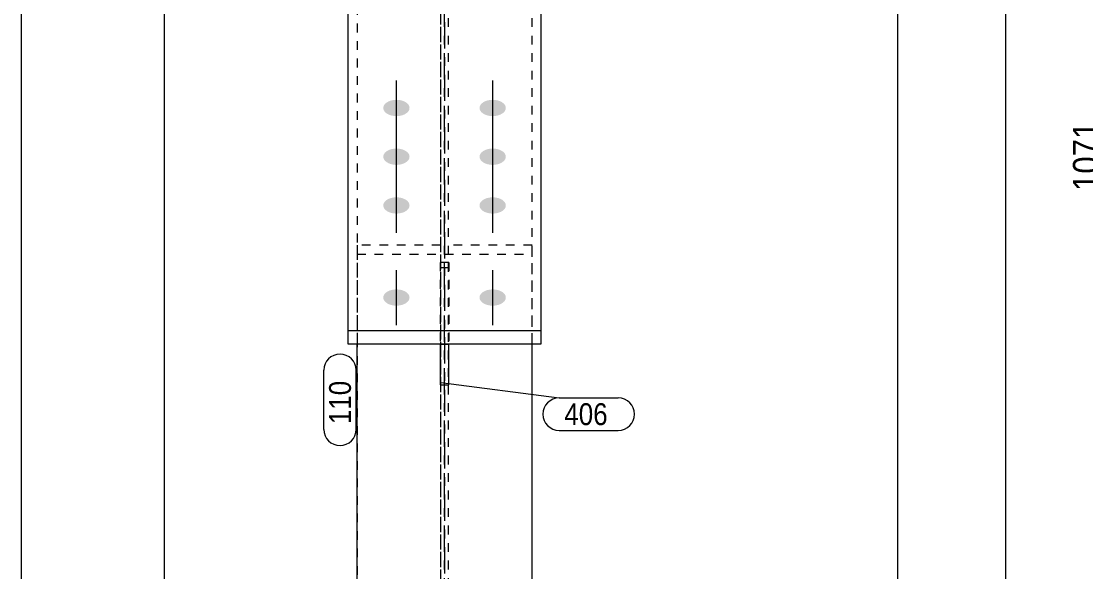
# Model space of a CAD drawing. Header units: millimetres. Extents: x 2 to 579, y 1 to 825.
# Drawn here: x 5 to 126.6, y 595.5 to 658.4 of the extents above; entities that cross this region are included whole.
import ezdxf

# ---------------------------------------------------------------- set-up
doc = ezdxf.new("R2010")
doc.units = ezdxf.units.MM
for name, pattern in [('XKITLINE00', [0]), ('XKITLINE01', [4, 1, -1, 1, -1]), ('XKITLINE03', [6, 3, -1, 1, -1])]:
    doc.linetypes.add(name, pattern=pattern)
for name, color, linetype, lineweight in [('Bolt', 3, 'Continuous', 0), ('Dimensions', 7, 'Continuous', 0), ('DrawingSheet', 5, 'Continuous', 0), ('Part', 2, 'Continuous', 0), ('PartMark', 7, 'Continuous', 0)]:
    doc.layers.add(name, color=color, linetype=linetype, lineweight=lineweight)
doc.styles.add('ARIAL', font='ARIAL.TTF')

# ---------------------------------------------------------------- blocks, each defined once
blk = doc.blocks.new('*A48')
at = {"layer": 'Bolt'}
for points in [[(47.83, 647.58), (47.79, 647.58), (47.75, 647.58), (47.72, 647.59), (47.68, 647.59), (47.64, 647.59), (47.61, 647.6), (47.57, 647.6), (47.54, 647.6), (47.5, 647.61), (47.46, 647.62), (47.43, 647.62), (47.39, 647.63), (47.36, 647.64), (47.33, 647.64), (47.29, 647.65), (47.26, 647.66), (47.22, 647.67), (47.19, 647.68), (47.16, 647.69), (47.13, 647.7), (47.09, 647.71), (47.06, 647.73), (47.03, 647.74), (47, 647.75), (46.97, 647.76), (46.94, 647.78), (46.91, 647.79), (46.89, 647.81), (46.86, 647.82), (46.83, 647.84), (46.8, 647.85), (46.78, 647.87), (46.75, 647.89), (46.73, 647.9), (46.71, 647.92), (46.68, 647.94), (46.66, 647.96), (46.64, 647.98), (46.62, 647.99), (46.6, 648.01), (46.58, 648.03), (46.56, 648.05), (46.54, 648.07), (46.53, 648.09), (46.51, 648.11), (46.49, 648.13), (46.48, 648.16), (46.47, 648.18), (46.45, 648.2), (46.44, 648.22), (46.43, 648.24), (46.42, 648.26), (46.41, 648.29), (46.4, 648.31), (46.39, 648.33), (46.39, 648.35), (46.38, 648.37), (46.38, 648.4), (46.37, 648.42), (46.37, 648.44), (46.37, 648.47), (46.37, 648.49), (46.37, 648.51), (46.37, 648.53), (46.37, 648.56), (46.37, 648.58), (46.37, 648.6), (46.38, 648.62), (46.38, 648.65), (46.39, 648.67), (46.39, 648.69), (46.4, 648.71), (46.41, 648.74), (46.42, 648.76), (46.43, 648.78), (46.44, 648.8), (46.45, 648.82), (46.47, 648.85), (46.48, 648.87), (46.49, 648.89), (46.51, 648.91), (46.53, 648.93), (46.54, 648.95), (46.56, 648.97), (46.58, 648.99), (46.6, 649.01), (46.62, 649.03), (46.64, 649.05), (46.66, 649.06), (46.68, 649.08), (46.71, 649.1), (46.73, 649.12), (46.75, 649.13), (46.78, 649.15), (46.8, 649.17), (46.83, 649.18), (46.86, 649.2), (46.89, 649.21), (46.91, 649.23), (46.94, 649.24), (46.97, 649.26), (47, 649.27), (47.03, 649.28), (47.06, 649.3), (47.09, 649.31), (47.13, 649.32), (47.16, 649.33), (47.19, 649.34), (47.22, 649.35), (47.26, 649.36), (47.29, 649.37), (47.33, 649.38), (47.36, 649.39), (47.39, 649.39), (47.43, 649.4), (47.46, 649.41), (47.5, 649.41), (47.54, 649.42), (47.57, 649.42), (47.61, 649.43), (47.64, 649.43), (47.68, 649.43), (47.72, 649.43), (47.75, 649.44), (47.79, 649.44), (47.83, 649.44), (47.87, 649.44), (47.9, 649.44), (47.94, 649.44), (47.98, 649.44), (48.01, 649.43), (48.05, 649.43), (48.09, 649.43), (48.12, 649.43), (48.16, 649.42), (48.19, 649.42), (48.23, 649.41), (48.27, 649.41), (48.3, 649.4), (48.34, 649.39), (48.37, 649.39), (48.4, 649.38), (48.44, 649.37), (48.47, 649.36), (48.51, 649.35), (48.54, 649.34), (48.57, 649.33), (48.6, 649.32), (48.64, 649.31), (48.67, 649.3), (48.7, 649.28), (48.73, 649.27), (48.76, 649.26), (48.79, 649.24), (48.82, 649.23), (48.84, 649.21), (48.87, 649.2), (48.9, 649.18), (48.93, 649.17), (48.95, 649.15), (48.98, 649.13), (49, 649.12), (49.02, 649.1), (49.05, 649.08), (49.07, 649.06), (49.09, 649.05), (49.11, 649.03), (49.13, 649.01), (49.15, 648.99), (49.17, 648.97), (49.19, 648.95), (49.2, 648.93), (49.22, 648.91), (49.24, 648.89), (49.25, 648.87), (49.26, 648.85), (49.28, 648.82), (49.29, 648.8), (49.3, 648.78), (49.31, 648.76), (49.32, 648.74), (49.33, 648.71), (49.34, 648.69), (49.34, 648.67), (49.35, 648.65), (49.35, 648.62), (49.36, 648.6), (49.36, 648.58), (49.36, 648.56), (49.36, 648.53), (49.37, 648.51), (49.36, 648.49), (49.36, 648.47), (49.36, 648.44), (49.36, 648.42), (49.35, 648.4), (49.35, 648.37), (49.34, 648.35), (49.34, 648.33), (49.33, 648.31), (49.32, 648.29), (49.31, 648.26), (49.3, 648.24), (49.29, 648.22), (49.28, 648.2), (49.26, 648.18), (49.25, 648.16), (49.24, 648.13), (49.22, 648.11), (49.2, 648.09), (49.19, 648.07), (49.17, 648.05), (49.15, 648.03), (49.13, 648.01), (49.11, 647.99), (49.09, 647.98), (49.07, 647.96), (49.05, 647.94), (49.02, 647.92), (49, 647.9), (48.98, 647.89), (48.95, 647.87), (48.93, 647.85), (48.9, 647.84), (48.87, 647.82), (48.84, 647.81), (48.82, 647.79), (48.79, 647.78), (48.76, 647.76), (48.73, 647.75), (48.7, 647.74), (48.67, 647.73), (48.64, 647.71), (48.6, 647.7), (48.57, 647.69), (48.54, 647.68), (48.51, 647.67), (48.47, 647.66), (48.44, 647.65), (48.4, 647.64), (48.37, 647.64), (48.34, 647.63), (48.3, 647.62), (48.27, 647.62), (48.23, 647.61), (48.19, 647.6), (48.16, 647.6), (48.12, 647.6), (48.09, 647.59), (48.05, 647.59), (48.01, 647.59), (47.98, 647.58), (47.94, 647.58), (47.9, 647.58), (47.87, 647.58)], [(58.83, 647.58), (58.79, 647.58), (58.75, 647.58), (58.72, 647.59), (58.68, 647.59), (58.64, 647.59), (58.61, 647.6), (58.57, 647.6), (58.54, 647.6), (58.5, 647.61), (58.46, 647.62), (58.43, 647.62), (58.39, 647.63), (58.36, 647.64), (58.33, 647.64), (58.29, 647.65), (58.26, 647.66), (58.22, 647.67), (58.19, 647.68), (58.16, 647.69), (58.13, 647.7), (58.09, 647.71), (58.06, 647.73), (58.03, 647.74), (58, 647.75), (57.97, 647.76), (57.94, 647.78), (57.91, 647.79), (57.89, 647.81), (57.86, 647.82), (57.83, 647.84), (57.8, 647.85), (57.78, 647.87), (57.75, 647.89), (57.73, 647.9), (57.71, 647.92), (57.68, 647.94), (57.66, 647.96), (57.64, 647.98), (57.62, 647.99), (57.6, 648.01), (57.58, 648.03), (57.56, 648.05), (57.54, 648.07), (57.53, 648.09), (57.51, 648.11), (57.49, 648.13), (57.48, 648.16), (57.47, 648.18), (57.45, 648.2), (57.44, 648.22), (57.43, 648.24), (57.42, 648.26), (57.41, 648.29), (57.4, 648.31), (57.39, 648.33), (57.39, 648.35), (57.38, 648.37), (57.38, 648.4), (57.37, 648.42), (57.37, 648.44), (57.37, 648.47), (57.37, 648.49), (57.37, 648.51), (57.37, 648.53), (57.37, 648.56), (57.37, 648.58), (57.37, 648.6), (57.38, 648.62), (57.38, 648.65), (57.39, 648.67), (57.39, 648.69), (57.4, 648.71), (57.41, 648.74), (57.42, 648.76), (57.43, 648.78), (57.44, 648.8), (57.45, 648.82), (57.47, 648.85), (57.48, 648.87), (57.49, 648.89), (57.51, 648.91), (57.53, 648.93), (57.54, 648.95), (57.56, 648.97), (57.58, 648.99), (57.6, 649.01), (57.62, 649.03), (57.64, 649.05), (57.66, 649.06), (57.68, 649.08), (57.71, 649.1), (57.73, 649.12), (57.75, 649.13), (57.78, 649.15), (57.8, 649.17), (57.83, 649.18), (57.86, 649.2), (57.89, 649.21), (57.91, 649.23), (57.94, 649.24), (57.97, 649.26), (58, 649.27), (58.03, 649.28), (58.06, 649.3), (58.09, 649.31), (58.13, 649.32), (58.16, 649.33), (58.19, 649.34), (58.22, 649.35), (58.26, 649.36), (58.29, 649.37), (58.33, 649.38), (58.36, 649.39), (58.39, 649.39), (58.43, 649.4), (58.46, 649.41), (58.5, 649.41), (58.54, 649.42), (58.57, 649.42), (58.61, 649.43), (58.64, 649.43), (58.68, 649.43), (58.72, 649.43), (58.75, 649.44), (58.79, 649.44), (58.83, 649.44), (58.87, 649.44), (58.9, 649.44), (58.94, 649.44), (58.98, 649.44), (59.01, 649.43), (59.05, 649.43), (59.09, 649.43), (59.12, 649.43), (59.16, 649.42), (59.19, 649.42), (59.23, 649.41), (59.27, 649.41), (59.3, 649.4), (59.34, 649.39), (59.37, 649.39), (59.4, 649.38), (59.44, 649.37), (59.47, 649.36), (59.51, 649.35), (59.54, 649.34), (59.57, 649.33), (59.6, 649.32), (59.64, 649.31), (59.67, 649.3), (59.7, 649.28), (59.73, 649.27), (59.76, 649.26), (59.79, 649.24), (59.82, 649.23), (59.84, 649.21), (59.87, 649.2), (59.9, 649.18), (59.93, 649.17), (59.95, 649.15), (59.98, 649.13), (60, 649.12), (60.02, 649.1), (60.05, 649.08), (60.07, 649.06), (60.09, 649.05), (60.11, 649.03), (60.13, 649.01), (60.15, 648.99), (60.17, 648.97), (60.19, 648.95), (60.2, 648.93), (60.22, 648.91), (60.24, 648.89), (60.25, 648.87), (60.26, 648.85), (60.28, 648.82), (60.29, 648.8), (60.3, 648.78), (60.31, 648.76), (60.32, 648.74), (60.33, 648.71), (60.34, 648.69), (60.34, 648.67), (60.35, 648.65), (60.35, 648.62), (60.36, 648.6), (60.36, 648.58), (60.36, 648.56), (60.36, 648.53), (60.37, 648.51), (60.36, 648.49), (60.36, 648.47), (60.36, 648.44), (60.36, 648.42), (60.35, 648.4), (60.35, 648.37), (60.34, 648.35), (60.34, 648.33), (60.33, 648.31), (60.32, 648.29), (60.31, 648.26), (60.3, 648.24), (60.29, 648.22), (60.28, 648.2), (60.26, 648.18), (60.25, 648.16), (60.24, 648.13), (60.22, 648.11), (60.2, 648.09), (60.19, 648.07), (60.17, 648.05), (60.15, 648.03), (60.13, 648.01), (60.11, 647.99), (60.09, 647.98), (60.07, 647.96), (60.05, 647.94), (60.02, 647.92), (60, 647.9), (59.98, 647.89), (59.95, 647.87), (59.93, 647.85), (59.9, 647.84), (59.87, 647.82), (59.84, 647.81), (59.82, 647.79), (59.79, 647.78), (59.76, 647.76), (59.73, 647.75), (59.7, 647.74), (59.67, 647.73), (59.64, 647.71), (59.6, 647.7), (59.57, 647.69), (59.54, 647.68), (59.51, 647.67), (59.47, 647.66), (59.44, 647.65), (59.4, 647.64), (59.37, 647.64), (59.34, 647.63), (59.3, 647.62), (59.27, 647.62), (59.23, 647.61), (59.19, 647.6), (59.16, 647.6), (59.12, 647.6), (59.09, 647.59), (59.05, 647.59), (59.01, 647.59), (58.98, 647.58), (58.94, 647.58), (58.9, 647.58), (58.87, 647.58)], [(47.83, 642.01), (47.79, 642.01), (47.75, 642.01), (47.72, 642.01), (47.68, 642.02), (47.64, 642.02), (47.61, 642.02), (47.57, 642.03), (47.54, 642.03), (47.5, 642.04), (47.46, 642.04), (47.43, 642.05), (47.39, 642.06), (47.36, 642.06), (47.33, 642.07), (47.29, 642.08), (47.26, 642.09), (47.22, 642.1), (47.19, 642.11), (47.16, 642.12), (47.13, 642.13), (47.09, 642.14), (47.06, 642.15), (47.03, 642.17), (47, 642.18), (46.97, 642.19), (46.94, 642.21), (46.91, 642.22), (46.89, 642.24), (46.86, 642.25), (46.83, 642.27), (46.8, 642.28), (46.78, 642.3), (46.75, 642.32), (46.73, 642.33), (46.71, 642.35), (46.68, 642.37), (46.66, 642.39), (46.64, 642.4), (46.62, 642.42), (46.6, 642.44), (46.58, 642.46), (46.56, 642.48), (46.54, 642.5), (46.53, 642.52), (46.51, 642.54), (46.49, 642.56), (46.48, 642.58), (46.47, 642.6), (46.45, 642.63), (46.44, 642.65), (46.43, 642.67), (46.42, 642.69), (46.41, 642.71), (46.4, 642.74), (46.39, 642.76), (46.39, 642.78), (46.38, 642.8), (46.38, 642.83), (46.37, 642.85), (46.37, 642.87), (46.37, 642.89), (46.37, 642.92), (46.37, 642.94), (46.37, 642.96), (46.37, 642.98), (46.37, 643.01), (46.37, 643.03), (46.38, 643.05), (46.38, 643.08), (46.39, 643.1), (46.39, 643.12), (46.4, 643.14), (46.41, 643.16), (46.42, 643.19), (46.43, 643.21), (46.44, 643.23), (46.45, 643.25), (46.47, 643.27), (46.48, 643.29), (46.49, 643.32), (46.51, 643.34), (46.53, 643.36), (46.54, 643.38), (46.56, 643.4), (46.58, 643.42), (46.6, 643.44), (46.62, 643.45), (46.64, 643.47), (46.66, 643.49), (46.68, 643.51), (46.71, 643.53), (46.73, 643.55), (46.75, 643.56), (46.78, 643.58), (46.8, 643.6), (46.83, 643.61), (46.86, 643.63), (46.89, 643.64), (46.91, 643.66), (46.94, 643.67), (46.97, 643.68), (47, 643.7), (47.03, 643.71), (47.06, 643.72), (47.09, 643.74), (47.13, 643.75), (47.16, 643.76), (47.19, 643.77), (47.22, 643.78), (47.26, 643.79), (47.29, 643.8), (47.33, 643.81), (47.36, 643.81), (47.39, 643.82), (47.43, 643.83), (47.46, 643.83), (47.5, 643.84), (47.54, 643.85), (47.57, 643.85), (47.61, 643.85), (47.64, 643.86), (47.68, 643.86), (47.72, 643.86), (47.75, 643.87), (47.79, 643.87), (47.83, 643.87), (47.87, 643.87), (47.9, 643.87), (47.94, 643.87), (47.98, 643.87), (48.01, 643.86), (48.05, 643.86), (48.09, 643.86), (48.12, 643.85), (48.16, 643.85), (48.19, 643.85), (48.23, 643.84), (48.27, 643.83), (48.3, 643.83), (48.34, 643.82), (48.37, 643.81), (48.4, 643.81), (48.44, 643.8), (48.47, 643.79), (48.51, 643.78), (48.54, 643.77), (48.57, 643.76), (48.6, 643.75), (48.64, 643.74), (48.67, 643.72), (48.7, 643.71), (48.73, 643.7), (48.76, 643.68), (48.79, 643.67), (48.82, 643.66), (48.84, 643.64), (48.87, 643.63), (48.9, 643.61), (48.93, 643.6), (48.95, 643.58), (48.98, 643.56), (49, 643.55), (49.02, 643.53), (49.05, 643.51), (49.07, 643.49), (49.09, 643.47), (49.11, 643.45), (49.13, 643.44), (49.15, 643.42), (49.17, 643.4), (49.19, 643.38), (49.2, 643.36), (49.22, 643.34), (49.24, 643.32), (49.25, 643.29), (49.26, 643.27), (49.28, 643.25), (49.29, 643.23), (49.3, 643.21), (49.31, 643.19), (49.32, 643.16), (49.33, 643.14), (49.34, 643.12), (49.34, 643.1), (49.35, 643.08), (49.35, 643.05), (49.36, 643.03), (49.36, 643.01), (49.36, 642.98), (49.36, 642.96), (49.37, 642.94), (49.36, 642.92), (49.36, 642.89), (49.36, 642.87), (49.36, 642.85), (49.35, 642.83), (49.35, 642.8), (49.34, 642.78), (49.34, 642.76), (49.33, 642.74), (49.32, 642.71), (49.31, 642.69), (49.3, 642.67), (49.29, 642.65), (49.28, 642.63), (49.26, 642.6), (49.25, 642.58), (49.24, 642.56), (49.22, 642.54), (49.2, 642.52), (49.19, 642.5), (49.17, 642.48), (49.15, 642.46), (49.13, 642.44), (49.11, 642.42), (49.09, 642.4), (49.07, 642.39), (49.05, 642.37), (49.02, 642.35), (49, 642.33), (48.98, 642.32), (48.95, 642.3), (48.93, 642.28), (48.9, 642.27), (48.87, 642.25), (48.84, 642.24), (48.82, 642.22), (48.79, 642.21), (48.76, 642.19), (48.73, 642.18), (48.7, 642.17), (48.67, 642.15), (48.64, 642.14), (48.6, 642.13), (48.57, 642.12), (48.54, 642.11), (48.51, 642.1), (48.47, 642.09), (48.44, 642.08), (48.4, 642.07), (48.37, 642.06), (48.34, 642.06), (48.3, 642.05), (48.27, 642.04), (48.23, 642.04), (48.19, 642.03), (48.16, 642.03), (48.12, 642.02), (48.09, 642.02), (48.05, 642.02), (48.01, 642.01), (47.98, 642.01), (47.94, 642.01), (47.9, 642.01), (47.87, 642.01)], [(58.83, 642.01), (58.79, 642.01), (58.75, 642.01), (58.72, 642.01), (58.68, 642.02), (58.64, 642.02), (58.61, 642.02), (58.57, 642.03), (58.54, 642.03), (58.5, 642.04), (58.46, 642.04), (58.43, 642.05), (58.39, 642.06), (58.36, 642.06), (58.33, 642.07), (58.29, 642.08), (58.26, 642.09), (58.22, 642.1), (58.19, 642.11), (58.16, 642.12), (58.13, 642.13), (58.09, 642.14), (58.06, 642.15), (58.03, 642.17), (58, 642.18), (57.97, 642.19), (57.94, 642.21), (57.91, 642.22), (57.89, 642.24), (57.86, 642.25), (57.83, 642.27), (57.8, 642.28), (57.78, 642.3), (57.75, 642.32), (57.73, 642.33), (57.71, 642.35), (57.68, 642.37), (57.66, 642.39), (57.64, 642.4), (57.62, 642.42), (57.6, 642.44), (57.58, 642.46), (57.56, 642.48), (57.54, 642.5), (57.53, 642.52), (57.51, 642.54), (57.49, 642.56), (57.48, 642.58), (57.47, 642.6), (57.45, 642.63), (57.44, 642.65), (57.43, 642.67), (57.42, 642.69), (57.41, 642.71), (57.4, 642.74), (57.39, 642.76), (57.39, 642.78), (57.38, 642.8), (57.38, 642.83), (57.37, 642.85), (57.37, 642.87), (57.37, 642.89), (57.37, 642.92), (57.37, 642.94), (57.37, 642.96), (57.37, 642.98), (57.37, 643.01), (57.37, 643.03), (57.38, 643.05), (57.38, 643.08), (57.39, 643.1), (57.39, 643.12), (57.4, 643.14), (57.41, 643.16), (57.42, 643.19), (57.43, 643.21), (57.44, 643.23), (57.45, 643.25), (57.47, 643.27), (57.48, 643.29), (57.49, 643.32), (57.51, 643.34), (57.53, 643.36), (57.54, 643.38), (57.56, 643.4), (57.58, 643.42), (57.6, 643.44), (57.62, 643.45), (57.64, 643.47), (57.66, 643.49), (57.68, 643.51), (57.71, 643.53), (57.73, 643.55), (57.75, 643.56), (57.78, 643.58), (57.8, 643.6), (57.83, 643.61), (57.86, 643.63), (57.89, 643.64), (57.91, 643.66), (57.94, 643.67), (57.97, 643.68), (58, 643.7), (58.03, 643.71), (58.06, 643.72), (58.09, 643.74), (58.13, 643.75), (58.16, 643.76), (58.19, 643.77), (58.22, 643.78), (58.26, 643.79), (58.29, 643.8), (58.33, 643.81), (58.36, 643.81), (58.39, 643.82), (58.43, 643.83), (58.46, 643.83), (58.5, 643.84), (58.54, 643.85), (58.57, 643.85), (58.61, 643.85), (58.64, 643.86), (58.68, 643.86), (58.72, 643.86), (58.75, 643.87), (58.79, 643.87), (58.83, 643.87), (58.87, 643.87), (58.9, 643.87), (58.94, 643.87), (58.98, 643.87), (59.01, 643.86), (59.05, 643.86), (59.09, 643.86), (59.12, 643.85), (59.16, 643.85), (59.19, 643.85), (59.23, 643.84), (59.27, 643.83), (59.3, 643.83), (59.34, 643.82), (59.37, 643.81), (59.4, 643.81), (59.44, 643.8), (59.47, 643.79), (59.51, 643.78), (59.54, 643.77), (59.57, 643.76), (59.6, 643.75), (59.64, 643.74), (59.67, 643.72), (59.7, 643.71), (59.73, 643.7), (59.76, 643.68), (59.79, 643.67), (59.82, 643.66), (59.84, 643.64), (59.87, 643.63), (59.9, 643.61), (59.93, 643.6), (59.95, 643.58), (59.98, 643.56), (60, 643.55), (60.02, 643.53), (60.05, 643.51), (60.07, 643.49), (60.09, 643.47), (60.11, 643.45), (60.13, 643.44), (60.15, 643.42), (60.17, 643.4), (60.19, 643.38), (60.2, 643.36), (60.22, 643.34), (60.24, 643.32), (60.25, 643.29), (60.26, 643.27), (60.28, 643.25), (60.29, 643.23), (60.3, 643.21), (60.31, 643.19), (60.32, 643.16), (60.33, 643.14), (60.34, 643.12), (60.34, 643.1), (60.35, 643.08), (60.35, 643.05), (60.36, 643.03), (60.36, 643.01), (60.36, 642.98), (60.36, 642.96), (60.37, 642.94), (60.36, 642.92), (60.36, 642.89), (60.36, 642.87), (60.36, 642.85), (60.35, 642.83), (60.35, 642.8), (60.34, 642.78), (60.34, 642.76), (60.33, 642.74), (60.32, 642.71), (60.31, 642.69), (60.3, 642.67), (60.29, 642.65), (60.28, 642.63), (60.26, 642.6), (60.25, 642.58), (60.24, 642.56), (60.22, 642.54), (60.2, 642.52), (60.19, 642.5), (60.17, 642.48), (60.15, 642.46), (60.13, 642.44), (60.11, 642.42), (60.09, 642.4), (60.07, 642.39), (60.05, 642.37), (60.02, 642.35), (60, 642.33), (59.98, 642.32), (59.95, 642.3), (59.93, 642.28), (59.9, 642.27), (59.87, 642.25), (59.84, 642.24), (59.82, 642.22), (59.79, 642.21), (59.76, 642.19), (59.73, 642.18), (59.7, 642.17), (59.67, 642.15), (59.64, 642.14), (59.6, 642.13), (59.57, 642.12), (59.54, 642.11), (59.51, 642.1), (59.47, 642.09), (59.44, 642.08), (59.4, 642.07), (59.37, 642.06), (59.34, 642.06), (59.3, 642.05), (59.27, 642.04), (59.23, 642.04), (59.19, 642.03), (59.16, 642.03), (59.12, 642.02), (59.09, 642.02), (59.05, 642.02), (59.01, 642.01), (58.98, 642.01), (58.94, 642.01), (58.9, 642.01), (58.87, 642.01)], [(47.83, 636.44), (47.79, 636.44), (47.75, 636.44), (47.72, 636.44), (47.68, 636.45), (47.64, 636.45), (47.61, 636.45), (47.57, 636.46), (47.54, 636.46), (47.5, 636.47), (47.46, 636.47), (47.43, 636.48), (47.39, 636.49), (47.36, 636.49), (47.33, 636.5), (47.29, 636.51), (47.26, 636.52), (47.22, 636.53), (47.19, 636.54), (47.16, 636.55), (47.13, 636.56), (47.09, 636.57), (47.06, 636.58), (47.03, 636.59), (47, 636.61), (46.97, 636.62), (46.94, 636.63), (46.91, 636.65), (46.89, 636.66), (46.86, 636.68), (46.83, 636.69), (46.8, 636.71), (46.78, 636.73), (46.75, 636.74), (46.73, 636.76), (46.71, 636.78), (46.68, 636.8), (46.66, 636.81), (46.64, 636.83), (46.62, 636.85), (46.6, 636.87), (46.58, 636.89), (46.56, 636.91), (46.54, 636.93), (46.53, 636.95), (46.51, 636.97), (46.49, 636.99), (46.48, 637.01), (46.47, 637.03), (46.45, 637.05), (46.44, 637.08), (46.43, 637.1), (46.42, 637.12), (46.41, 637.14), (46.4, 637.16), (46.39, 637.19), (46.39, 637.21), (46.38, 637.23), (46.38, 637.25), (46.37, 637.28), (46.37, 637.3), (46.37, 637.32), (46.37, 637.34), (46.37, 637.37), (46.37, 637.39), (46.37, 637.41), (46.37, 637.44), (46.37, 637.46), (46.38, 637.48), (46.38, 637.5), (46.39, 637.53), (46.39, 637.55), (46.4, 637.57), (46.41, 637.59), (46.42, 637.61), (46.43, 637.64), (46.44, 637.66), (46.45, 637.68), (46.47, 637.7), (46.48, 637.72), (46.49, 637.74), (46.51, 637.76), (46.53, 637.78), (46.54, 637.8), (46.56, 637.82), (46.58, 637.84), (46.6, 637.86), (46.62, 637.88), (46.64, 637.9), (46.66, 637.92), (46.68, 637.94), (46.71, 637.96), (46.73, 637.97), (46.75, 637.99), (46.78, 638.01), (46.8, 638.02), (46.83, 638.04), (46.86, 638.06), (46.89, 638.07), (46.91, 638.08), (46.94, 638.1), (46.97, 638.11), (47, 638.13), (47.03, 638.14), (47.06, 638.15), (47.09, 638.16), (47.13, 638.18), (47.16, 638.19), (47.19, 638.2), (47.22, 638.21), (47.26, 638.22), (47.29, 638.23), (47.33, 638.23), (47.36, 638.24), (47.39, 638.25), (47.43, 638.26), (47.46, 638.26), (47.5, 638.27), (47.54, 638.27), (47.57, 638.28), (47.61, 638.28), (47.64, 638.29), (47.68, 638.29), (47.72, 638.29), (47.75, 638.29), (47.79, 638.29), (47.83, 638.3), (47.87, 638.3), (47.9, 638.3), (47.94, 638.29), (47.98, 638.29), (48.01, 638.29), (48.05, 638.29), (48.09, 638.29), (48.12, 638.28), (48.16, 638.28), (48.19, 638.27), (48.23, 638.27), (48.27, 638.26), (48.3, 638.26), (48.34, 638.25), (48.37, 638.24), (48.4, 638.23), (48.44, 638.23), (48.47, 638.22), (48.51, 638.21), (48.54, 638.2), (48.57, 638.19), (48.6, 638.18), (48.64, 638.16), (48.67, 638.15), (48.7, 638.14), (48.73, 638.13), (48.76, 638.11), (48.79, 638.1), (48.82, 638.08), (48.84, 638.07), (48.87, 638.06), (48.9, 638.04), (48.93, 638.02), (48.95, 638.01), (48.98, 637.99), (49, 637.97), (49.02, 637.96), (49.05, 637.94), (49.07, 637.92), (49.09, 637.9), (49.11, 637.88), (49.13, 637.86), (49.15, 637.84), (49.17, 637.82), (49.19, 637.8), (49.2, 637.78), (49.22, 637.76), (49.24, 637.74), (49.25, 637.72), (49.26, 637.7), (49.28, 637.68), (49.29, 637.66), (49.3, 637.64), (49.31, 637.61), (49.32, 637.59), (49.33, 637.57), (49.34, 637.55), (49.34, 637.53), (49.35, 637.5), (49.35, 637.48), (49.36, 637.46), (49.36, 637.44), (49.36, 637.41), (49.36, 637.39), (49.37, 637.37), (49.36, 637.34), (49.36, 637.32), (49.36, 637.3), (49.36, 637.28), (49.35, 637.25), (49.35, 637.23), (49.34, 637.21), (49.34, 637.19), (49.33, 637.16), (49.32, 637.14), (49.31, 637.12), (49.3, 637.1), (49.29, 637.08), (49.28, 637.05), (49.26, 637.03), (49.25, 637.01), (49.24, 636.99), (49.22, 636.97), (49.2, 636.95), (49.19, 636.93), (49.17, 636.91), (49.15, 636.89), (49.13, 636.87), (49.11, 636.85), (49.09, 636.83), (49.07, 636.81), (49.05, 636.8), (49.02, 636.78), (49, 636.76), (48.98, 636.74), (48.95, 636.73), (48.93, 636.71), (48.9, 636.69), (48.87, 636.68), (48.84, 636.66), (48.82, 636.65), (48.79, 636.63), (48.76, 636.62), (48.73, 636.61), (48.7, 636.59), (48.67, 636.58), (48.64, 636.57), (48.6, 636.56), (48.57, 636.55), (48.54, 636.54), (48.51, 636.53), (48.47, 636.52), (48.44, 636.51), (48.4, 636.5), (48.37, 636.49), (48.34, 636.49), (48.3, 636.48), (48.27, 636.47), (48.23, 636.47), (48.19, 636.46), (48.16, 636.46), (48.12, 636.45), (48.09, 636.45), (48.05, 636.45), (48.01, 636.44), (47.98, 636.44), (47.94, 636.44), (47.9, 636.44), (47.87, 636.44)], [(58.83, 636.44), (58.79, 636.44), (58.75, 636.44), (58.72, 636.44), (58.68, 636.45), (58.64, 636.45), (58.61, 636.45), (58.57, 636.46), (58.54, 636.46), (58.5, 636.47), (58.46, 636.47), (58.43, 636.48), (58.39, 636.49), (58.36, 636.49), (58.33, 636.5), (58.29, 636.51), (58.26, 636.52), (58.22, 636.53), (58.19, 636.54), (58.16, 636.55), (58.13, 636.56), (58.09, 636.57), (58.06, 636.58), (58.03, 636.59), (58, 636.61), (57.97, 636.62), (57.94, 636.63), (57.91, 636.65), (57.89, 636.66), (57.86, 636.68), (57.83, 636.69), (57.8, 636.71), (57.78, 636.73), (57.75, 636.74), (57.73, 636.76), (57.71, 636.78), (57.68, 636.8), (57.66, 636.81), (57.64, 636.83), (57.62, 636.85), (57.6, 636.87), (57.58, 636.89), (57.56, 636.91), (57.54, 636.93), (57.53, 636.95), (57.51, 636.97), (57.49, 636.99), (57.48, 637.01), (57.47, 637.03), (57.45, 637.05), (57.44, 637.08), (57.43, 637.1), (57.42, 637.12), (57.41, 637.14), (57.4, 637.16), (57.39, 637.19), (57.39, 637.21), (57.38, 637.23), (57.38, 637.25), (57.37, 637.28), (57.37, 637.3), (57.37, 637.32), (57.37, 637.34), (57.37, 637.37), (57.37, 637.39), (57.37, 637.41), (57.37, 637.44), (57.37, 637.46), (57.38, 637.48), (57.38, 637.5), (57.39, 637.53), (57.39, 637.55), (57.4, 637.57), (57.41, 637.59), (57.42, 637.61), (57.43, 637.64), (57.44, 637.66), (57.45, 637.68), (57.47, 637.7), (57.48, 637.72), (57.49, 637.74), (57.51, 637.76), (57.53, 637.78), (57.54, 637.8), (57.56, 637.82), (57.58, 637.84), (57.6, 637.86), (57.62, 637.88), (57.64, 637.9), (57.66, 637.92), (57.68, 637.94), (57.71, 637.96), (57.73, 637.97), (57.75, 637.99), (57.78, 638.01), (57.8, 638.02), (57.83, 638.04), (57.86, 638.06), (57.89, 638.07), (57.91, 638.08), (57.94, 638.1), (57.97, 638.11), (58, 638.13), (58.03, 638.14), (58.06, 638.15), (58.09, 638.16), (58.13, 638.18), (58.16, 638.19), (58.19, 638.2), (58.22, 638.21), (58.26, 638.22), (58.29, 638.23), (58.33, 638.23), (58.36, 638.24), (58.39, 638.25), (58.43, 638.26), (58.46, 638.26), (58.5, 638.27), (58.54, 638.27), (58.57, 638.28), (58.61, 638.28), (58.64, 638.29), (58.68, 638.29), (58.72, 638.29), (58.75, 638.29), (58.79, 638.29), (58.83, 638.3), (58.87, 638.3), (58.9, 638.3), (58.94, 638.29), (58.98, 638.29), (59.01, 638.29), (59.05, 638.29), (59.09, 638.29), (59.12, 638.28), (59.16, 638.28), (59.19, 638.27), (59.23, 638.27), (59.27, 638.26), (59.3, 638.26), (59.34, 638.25), (59.37, 638.24), (59.4, 638.23), (59.44, 638.23), (59.47, 638.22), (59.51, 638.21), (59.54, 638.2), (59.57, 638.19), (59.6, 638.18), (59.64, 638.16), (59.67, 638.15), (59.7, 638.14), (59.73, 638.13), (59.76, 638.11), (59.79, 638.1), (59.82, 638.08), (59.84, 638.07), (59.87, 638.06), (59.9, 638.04), (59.93, 638.02), (59.95, 638.01), (59.98, 637.99), (60, 637.97), (60.02, 637.96), (60.05, 637.94), (60.07, 637.92), (60.09, 637.9), (60.11, 637.88), (60.13, 637.86), (60.15, 637.84), (60.17, 637.82), (60.19, 637.8), (60.2, 637.78), (60.22, 637.76), (60.24, 637.74), (60.25, 637.72), (60.26, 637.7), (60.28, 637.68), (60.29, 637.66), (60.3, 637.64), (60.31, 637.61), (60.32, 637.59), (60.33, 637.57), (60.34, 637.55), (60.34, 637.53), (60.35, 637.5), (60.35, 637.48), (60.36, 637.46), (60.36, 637.44), (60.36, 637.41), (60.36, 637.39), (60.37, 637.37), (60.36, 637.34), (60.36, 637.32), (60.36, 637.3), (60.36, 637.28), (60.35, 637.25), (60.35, 637.23), (60.34, 637.21), (60.34, 637.19), (60.33, 637.16), (60.32, 637.14), (60.31, 637.12), (60.3, 637.1), (60.29, 637.08), (60.28, 637.05), (60.26, 637.03), (60.25, 637.01), (60.24, 636.99), (60.22, 636.97), (60.2, 636.95), (60.19, 636.93), (60.17, 636.91), (60.15, 636.89), (60.13, 636.87), (60.11, 636.85), (60.09, 636.83), (60.07, 636.81), (60.05, 636.8), (60.02, 636.78), (60, 636.76), (59.98, 636.74), (59.95, 636.73), (59.93, 636.71), (59.9, 636.69), (59.87, 636.68), (59.84, 636.66), (59.82, 636.65), (59.79, 636.63), (59.76, 636.62), (59.73, 636.61), (59.7, 636.59), (59.67, 636.58), (59.64, 636.57), (59.6, 636.56), (59.57, 636.55), (59.54, 636.54), (59.51, 636.53), (59.47, 636.52), (59.44, 636.51), (59.4, 636.5), (59.37, 636.49), (59.34, 636.49), (59.3, 636.48), (59.27, 636.47), (59.23, 636.47), (59.19, 636.46), (59.16, 636.46), (59.12, 636.45), (59.09, 636.45), (59.05, 636.45), (59.01, 636.44), (58.98, 636.44), (58.94, 636.44), (58.9, 636.44), (58.87, 636.44)], [(47.83, 625.91), (47.79, 625.91), (47.75, 625.92), (47.72, 625.92), (47.68, 625.92), (47.64, 625.92), (47.61, 625.93), (47.57, 625.93), (47.54, 625.94), (47.5, 625.94), (47.46, 625.95), (47.43, 625.95), (47.39, 625.96), (47.36, 625.97), (47.33, 625.98), (47.29, 625.98), (47.26, 625.99), (47.22, 626), (47.19, 626.01), (47.16, 626.02), (47.13, 626.03), (47.09, 626.05), (47.06, 626.06), (47.03, 626.07), (47, 626.08), (46.97, 626.1), (46.94, 626.11), (46.91, 626.12), (46.89, 626.14), (46.86, 626.15), (46.83, 626.17), (46.8, 626.19), (46.78, 626.2), (46.75, 626.22), (46.73, 626.24), (46.71, 626.25), (46.68, 626.27), (46.66, 626.29), (46.64, 626.31), (46.62, 626.33), (46.6, 626.35), (46.58, 626.36), (46.56, 626.38), (46.54, 626.4), (46.53, 626.42), (46.51, 626.45), (46.49, 626.47), (46.48, 626.49), (46.47, 626.51), (46.45, 626.53), (46.44, 626.55), (46.43, 626.57), (46.42, 626.59), (46.41, 626.62), (46.4, 626.64), (46.39, 626.66), (46.39, 626.68), (46.38, 626.71), (46.38, 626.73), (46.37, 626.75), (46.37, 626.77), (46.37, 626.8), (46.37, 626.82), (46.37, 626.84), (46.37, 626.87), (46.37, 626.89), (46.37, 626.91), (46.37, 626.93), (46.38, 626.96), (46.38, 626.98), (46.39, 627), (46.39, 627.02), (46.4, 627.05), (46.41, 627.07), (46.42, 627.09), (46.43, 627.11), (46.44, 627.13), (46.45, 627.16), (46.47, 627.18), (46.48, 627.2), (46.49, 627.22), (46.51, 627.24), (46.53, 627.26), (46.54, 627.28), (46.56, 627.3), (46.58, 627.32), (46.6, 627.34), (46.62, 627.36), (46.64, 627.38), (46.66, 627.4), (46.68, 627.41), (46.71, 627.43), (46.73, 627.45), (46.75, 627.47), (46.78, 627.48), (46.8, 627.5), (46.83, 627.51), (46.86, 627.53), (46.89, 627.55), (46.91, 627.56), (46.94, 627.57), (46.97, 627.59), (47, 627.6), (47.03, 627.61), (47.06, 627.63), (47.09, 627.64), (47.13, 627.65), (47.16, 627.66), (47.19, 627.67), (47.22, 627.68), (47.26, 627.69), (47.29, 627.7), (47.33, 627.71), (47.36, 627.72), (47.39, 627.72), (47.43, 627.73), (47.46, 627.74), (47.5, 627.74), (47.54, 627.75), (47.57, 627.75), (47.61, 627.76), (47.64, 627.76), (47.68, 627.76), (47.72, 627.77), (47.75, 627.77), (47.79, 627.77), (47.83, 627.77), (47.87, 627.77), (47.9, 627.77), (47.94, 627.77), (47.98, 627.77), (48.01, 627.77), (48.05, 627.76), (48.09, 627.76), (48.12, 627.76), (48.16, 627.75), (48.19, 627.75), (48.23, 627.74), (48.27, 627.74), (48.3, 627.73), (48.34, 627.72), (48.37, 627.72), (48.4, 627.71), (48.44, 627.7), (48.47, 627.69), (48.51, 627.68), (48.54, 627.67), (48.57, 627.66), (48.6, 627.65), (48.64, 627.64), (48.67, 627.63), (48.7, 627.61), (48.73, 627.6), (48.76, 627.59), (48.79, 627.57), (48.82, 627.56), (48.84, 627.55), (48.87, 627.53), (48.9, 627.51), (48.93, 627.5), (48.95, 627.48), (48.98, 627.47), (49, 627.45), (49.02, 627.43), (49.05, 627.41), (49.07, 627.4), (49.09, 627.38), (49.11, 627.36), (49.13, 627.34), (49.15, 627.32), (49.17, 627.3), (49.19, 627.28), (49.2, 627.26), (49.22, 627.24), (49.24, 627.22), (49.25, 627.2), (49.26, 627.18), (49.28, 627.16), (49.29, 627.13), (49.3, 627.11), (49.31, 627.09), (49.32, 627.07), (49.33, 627.05), (49.34, 627.02), (49.34, 627), (49.35, 626.98), (49.35, 626.96), (49.36, 626.93), (49.36, 626.91), (49.36, 626.89), (49.36, 626.87), (49.37, 626.84), (49.36, 626.82), (49.36, 626.8), (49.36, 626.77), (49.36, 626.75), (49.35, 626.73), (49.35, 626.71), (49.34, 626.68), (49.34, 626.66), (49.33, 626.64), (49.32, 626.62), (49.31, 626.59), (49.3, 626.57), (49.29, 626.55), (49.28, 626.53), (49.26, 626.51), (49.25, 626.49), (49.24, 626.47), (49.22, 626.45), (49.2, 626.42), (49.19, 626.4), (49.17, 626.38), (49.15, 626.36), (49.13, 626.35), (49.11, 626.33), (49.09, 626.31), (49.07, 626.29), (49.05, 626.27), (49.02, 626.25), (49, 626.24), (48.98, 626.22), (48.95, 626.2), (48.93, 626.19), (48.9, 626.17), (48.87, 626.15), (48.84, 626.14), (48.82, 626.12), (48.79, 626.11), (48.76, 626.1), (48.73, 626.08), (48.7, 626.07), (48.67, 626.06), (48.64, 626.05), (48.6, 626.03), (48.57, 626.02), (48.54, 626.01), (48.51, 626), (48.47, 625.99), (48.44, 625.98), (48.4, 625.98), (48.37, 625.97), (48.34, 625.96), (48.3, 625.95), (48.27, 625.95), (48.23, 625.94), (48.19, 625.94), (48.16, 625.93), (48.12, 625.93), (48.09, 625.92), (48.05, 625.92), (48.01, 625.92), (47.98, 625.92), (47.94, 625.91), (47.9, 625.91), (47.87, 625.91)], [(58.83, 625.91), (58.79, 625.91), (58.75, 625.92), (58.72, 625.92), (58.68, 625.92), (58.64, 625.92), (58.61, 625.93), (58.57, 625.93), (58.54, 625.94), (58.5, 625.94), (58.46, 625.95), (58.43, 625.95), (58.39, 625.96), (58.36, 625.97), (58.33, 625.98), (58.29, 625.98), (58.26, 625.99), (58.22, 626), (58.19, 626.01), (58.16, 626.02), (58.13, 626.03), (58.09, 626.05), (58.06, 626.06), (58.03, 626.07), (58, 626.08), (57.97, 626.1), (57.94, 626.11), (57.91, 626.12), (57.89, 626.14), (57.86, 626.15), (57.83, 626.17), (57.8, 626.19), (57.78, 626.2), (57.75, 626.22), (57.73, 626.24), (57.71, 626.25), (57.68, 626.27), (57.66, 626.29), (57.64, 626.31), (57.62, 626.33), (57.6, 626.35), (57.58, 626.36), (57.56, 626.38), (57.54, 626.4), (57.53, 626.42), (57.51, 626.45), (57.49, 626.47), (57.48, 626.49), (57.47, 626.51), (57.45, 626.53), (57.44, 626.55), (57.43, 626.57), (57.42, 626.59), (57.41, 626.62), (57.4, 626.64), (57.39, 626.66), (57.39, 626.68), (57.38, 626.71), (57.38, 626.73), (57.37, 626.75), (57.37, 626.77), (57.37, 626.8), (57.37, 626.82), (57.37, 626.84), (57.37, 626.87), (57.37, 626.89), (57.37, 626.91), (57.37, 626.93), (57.38, 626.96), (57.38, 626.98), (57.39, 627), (57.39, 627.02), (57.4, 627.05), (57.41, 627.07), (57.42, 627.09), (57.43, 627.11), (57.44, 627.13), (57.45, 627.16), (57.47, 627.18), (57.48, 627.2), (57.49, 627.22), (57.51, 627.24), (57.53, 627.26), (57.54, 627.28), (57.56, 627.3), (57.58, 627.32), (57.6, 627.34), (57.62, 627.36), (57.64, 627.38), (57.66, 627.4), (57.68, 627.41), (57.71, 627.43), (57.73, 627.45), (57.75, 627.47), (57.78, 627.48), (57.8, 627.5), (57.83, 627.51), (57.86, 627.53), (57.89, 627.55), (57.91, 627.56), (57.94, 627.57), (57.97, 627.59), (58, 627.6), (58.03, 627.61), (58.06, 627.63), (58.09, 627.64), (58.13, 627.65), (58.16, 627.66), (58.19, 627.67), (58.22, 627.68), (58.26, 627.69), (58.29, 627.7), (58.33, 627.71), (58.36, 627.72), (58.39, 627.72), (58.43, 627.73), (58.46, 627.74), (58.5, 627.74), (58.54, 627.75), (58.57, 627.75), (58.61, 627.76), (58.64, 627.76), (58.68, 627.76), (58.72, 627.77), (58.75, 627.77), (58.79, 627.77), (58.83, 627.77), (58.87, 627.77), (58.9, 627.77), (58.94, 627.77), (58.98, 627.77), (59.01, 627.77), (59.05, 627.76), (59.09, 627.76), (59.12, 627.76), (59.16, 627.75), (59.19, 627.75), (59.23, 627.74), (59.27, 627.74), (59.3, 627.73), (59.34, 627.72), (59.37, 627.72), (59.4, 627.71), (59.44, 627.7), (59.47, 627.69), (59.51, 627.68), (59.54, 627.67), (59.57, 627.66), (59.6, 627.65), (59.64, 627.64), (59.67, 627.63), (59.7, 627.61), (59.73, 627.6), (59.76, 627.59), (59.79, 627.57), (59.82, 627.56), (59.84, 627.55), (59.87, 627.53), (59.9, 627.51), (59.93, 627.5), (59.95, 627.48), (59.98, 627.47), (60, 627.45), (60.02, 627.43), (60.05, 627.41), (60.07, 627.4), (60.09, 627.38), (60.11, 627.36), (60.13, 627.34), (60.15, 627.32), (60.17, 627.3), (60.19, 627.28), (60.2, 627.26), (60.22, 627.24), (60.24, 627.22), (60.25, 627.2), (60.26, 627.18), (60.28, 627.16), (60.29, 627.13), (60.3, 627.11), (60.31, 627.09), (60.32, 627.07), (60.33, 627.05), (60.34, 627.02), (60.34, 627), (60.35, 626.98), (60.35, 626.96), (60.36, 626.93), (60.36, 626.91), (60.36, 626.89), (60.36, 626.87), (60.37, 626.84), (60.36, 626.82), (60.36, 626.8), (60.36, 626.77), (60.36, 626.75), (60.35, 626.73), (60.35, 626.71), (60.34, 626.68), (60.34, 626.66), (60.33, 626.64), (60.32, 626.62), (60.31, 626.59), (60.3, 626.57), (60.29, 626.55), (60.28, 626.53), (60.26, 626.51), (60.25, 626.49), (60.24, 626.47), (60.22, 626.45), (60.2, 626.42), (60.19, 626.4), (60.17, 626.38), (60.15, 626.36), (60.13, 626.35), (60.11, 626.33), (60.09, 626.31), (60.07, 626.29), (60.05, 626.27), (60.02, 626.25), (60, 626.24), (59.98, 626.22), (59.95, 626.2), (59.93, 626.19), (59.9, 626.17), (59.87, 626.15), (59.84, 626.14), (59.82, 626.12), (59.79, 626.11), (59.76, 626.1), (59.73, 626.08), (59.7, 626.07), (59.67, 626.06), (59.64, 626.05), (59.6, 626.03), (59.57, 626.02), (59.54, 626.01), (59.51, 626), (59.47, 625.99), (59.44, 625.98), (59.4, 625.98), (59.37, 625.97), (59.34, 625.96), (59.3, 625.95), (59.27, 625.95), (59.23, 625.94), (59.19, 625.94), (59.16, 625.93), (59.12, 625.93), (59.09, 625.92), (59.05, 625.92), (59.01, 625.92), (58.98, 625.92), (58.94, 625.91), (58.9, 625.91), (58.87, 625.91)]]:
    blk.add_hatch(color=3, dxfattribs=at).paths.add_polyline_path(points, flags=17)
at = {"layer": 'Bolt', "color": 3, "linetype": 'XKITLINE00', "lineweight": 0}
for p, q in [((47.87, 645.37), (47.87, 651.65)), ((58.87, 645.37), (58.87, 651.65)), ((47.87, 639.8), (47.87, 646.08)), ((58.87, 639.8), (58.87, 646.08)), ((47.87, 634.23), (47.87, 640.51)), ((58.87, 634.23), (58.87, 640.51)), ((47.87, 623.7), (47.87, 629.98)), ((58.87, 623.7), (58.87, 629.98))]:
    blk.add_line(p, q, dxfattribs=at)
blk = doc.blocks.new('*A64')
at = {"layer": 'Part', "color": 2, "linetype": 'XKITLINE00', "lineweight": 0}
for p, q in [((42.37, 621.5), (42.37, 705.41)), ((64.37, 705.41), (64.37, 621.5)), ((42.37, 623.07), (64.37, 623.07)), ((64.37, 621.5), (42.37, 621.5))]:
    blk.add_line(p, q, dxfattribs=at)
blk = doc.blocks.new('*A65')
at = {"layer": 'Part', "color": 7, "linetype": 'XKITLINE01', "lineweight": 0}
for p, q in [((43.37, 696.15), (43.37, 531.77)), ((63.37, 531.77), (63.37, 696.15)), ((52.92, 695.04), (52.92, 531.77)), ((53.82, 531.77), (53.82, 695.04))]:
    blk.add_line(p, q, dxfattribs=at)
at = {"layer": 'Part', "color": 7, "linetype": 'XKITLINE03', "lineweight": 0}
blk.add_line((53.37, 531.77), (53.37, 688.41), dxfattribs=at)
blk = doc.blocks.new('*A69')
at = {"layer": 'Part', "color": 7, "linetype": 'XKITLINE01', "lineweight": 0}
for p, q in [((52.92, 659.77), (52.92, 531.77)), ((53.82, 531.77), (53.82, 659.75)), ((52.92, 632.81), (43.37, 632.81)), ((43.37, 632.81), (43.37, 621.5)), ((63.37, 632.81), (53.82, 632.81)), ((63.37, 621.5), (63.37, 632.81)), ((43.37, 631.78), (63.37, 631.78))]:
    blk.add_line(p, q, dxfattribs=at)
at = {"layer": 'Part', "color": 7, "linetype": 'XKITLINE03', "lineweight": 0}
blk.add_line((53.37, 658.31), (53.37, 531.77), dxfattribs=at)
at = {"layer": 'Part', "color": 2, "linetype": 'XKITLINE00', "lineweight": 0}
for p, q in [((43.37, 531.77), (43.37, 621.5)), ((63.37, 531.77), (63.37, 621.5))]:
    blk.add_line(p, q, dxfattribs=at)
blk = doc.blocks.new('*A70')
at = {"layer": 'Part', "color": 7, "linetype": 'XKITLINE01', "lineweight": 0}
for p, q in [((53.87, 630.85), (52.87, 630.85)), ((52.87, 630.85), (52.87, 621.5)), ((52.87, 630.29), (53.87, 630.29)), ((53.87, 630.85), (53.87, 621.5))]:
    blk.add_line(p, q, dxfattribs=at)
at = {"layer": 'Part', "color": 2, "linetype": 'XKITLINE00', "lineweight": 0}
for p, q in [((52.87, 621.5), (53.87, 621.5)), ((52.87, 621.5), (52.87, 616.85)), ((53.87, 616.85), (53.87, 621.5)), ((52.87, 616.85), (53.87, 616.85))]:
    blk.add_line(p, q, dxfattribs=at)
blk = doc.blocks.new('*A126')
at = {"layer": 'DrawingSheet', "color": 5, "linetype": 'XKITLINE00', "lineweight": 0}
blk.add_line((5, 825), (5, 5), dxfattribs=at)
blk = doc.blocks.new('*A134')
at = {"layer": 'Dimensions', "color": 7, "linetype": 'XKITLINE00', "lineweight": 0}
blk.add_line((105.15, 141.23), (105.15, 715.64), dxfattribs=at)
blk = doc.blocks.new('*A157')
at = {"layer": 'Dimensions', "color": 7, "linetype": 'XKITLINE00', "lineweight": 0}
blk.add_line((117.52, 309.54), (117.52, 697.01), dxfattribs=at)
blk = doc.blocks.new('*A159')
at = {"layer": 'Dimensions', "color": 3, "style": 'ARIAL', "width": 0.85}
blk.add_text('1071', height=3, rotation=90.0002, dxfattribs=at).set_placement((128.17, 639.02))
blk = doc.blocks.new('*A192')
at = {"layer": 'Dimensions', "color": 7, "linetype": 'XKITLINE00', "lineweight": 0}
blk.add_line((21.37, 308.67), (21.37, 696.15), dxfattribs=at)
blk = doc.blocks.new('*A216')
at = {"layer": 'PartMark', "color": 7, "linetype": 'XKITLINE00', "lineweight": 0}
for p, q in [((52.93, 617.13), (66.45, 615.36)), ((66.45, 615.36), (73.22, 615.36)), ((66.45, 611.66), (73.22, 611.66))]:
    blk.add_line(p, q, dxfattribs=at)
for centre, start, end in [((66.45, 613.51), 90, 270), ((73.22, 613.51), 270, 90)]:
    blk.add_arc(centre, 1.85, start, end, dxfattribs=at)
at = {"layer": 'PartMark', "color": 3, "style": 'ARIAL', "width": 0.85}
blk.add_text('406', height=2.5, dxfattribs=at).set_placement((67.05, 612.26))
blk = doc.blocks.new('*A217')
at = {"layer": 'PartMark', "color": 7, "linetype": 'XKITLINE00', "lineweight": 0}
for p, q in [((39.57, 611.77), (39.57, 618.53)), ((43.27, 611.77), (43.27, 618.53))]:
    blk.add_line(p, q, dxfattribs=at)
for centre, start, end in [((41.42, 618.53), 0, 180), ((41.42, 611.77), 180, 0)]:
    blk.add_arc(centre, 1.85, start, end, dxfattribs=at)
at = {"layer": 'PartMark', "color": 3, "style": 'ARIAL', "width": 0.85}
blk.add_text('110', height=2.5, rotation=90.0002, dxfattribs=at).set_placement((42.67, 612.37))

msp = doc.modelspace()

# ---------------------------------------------------------------- block references
at = {"lineweight": 0}
for name in ['*A126', '*A134', '*A64', '*A48', '*A157', '*A159', '*A192', '*A69', '*A70', '*A217', '*A216']:
    msp.add_blockref(name, (0, 0), dxfattribs=at)
at = {"layer": 'Part', "lineweight": 0}
msp.add_blockref('*A65', (0, 0), dxfattribs=at)

doc.saveas('drawing.dxf')
